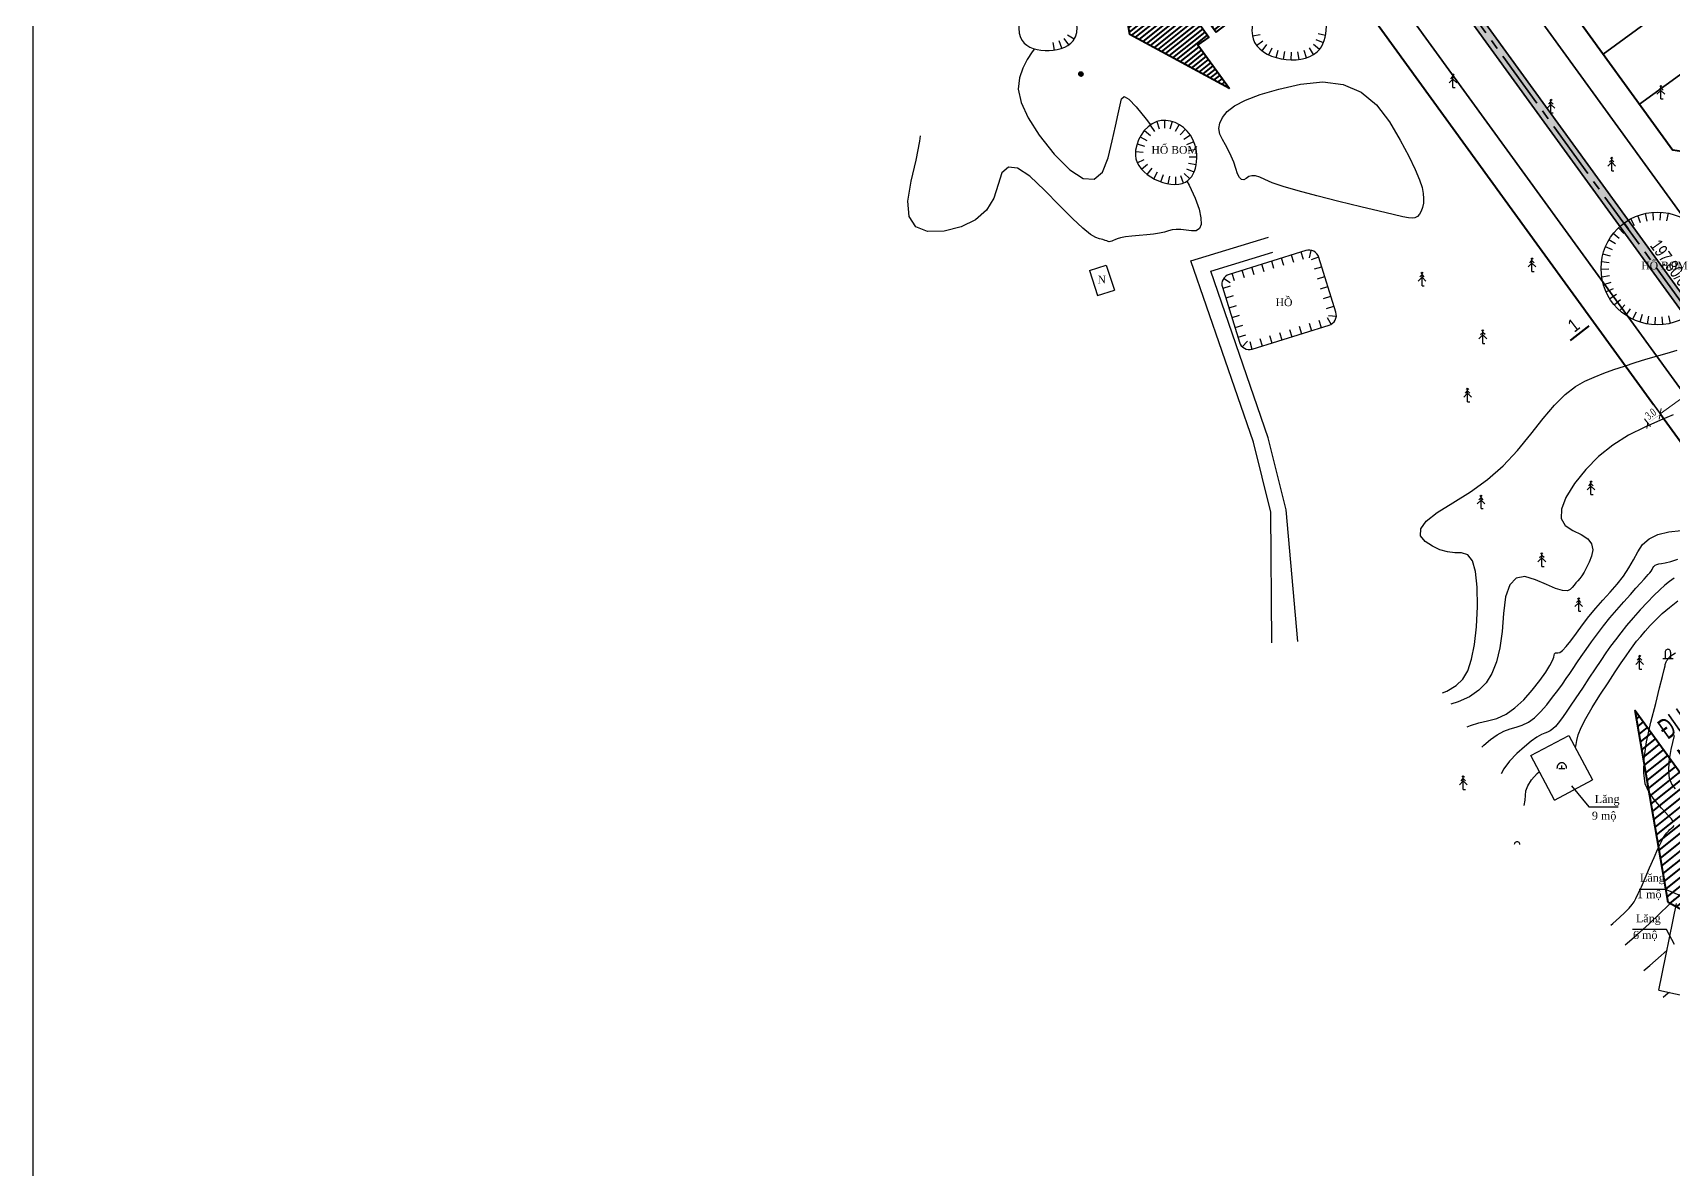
# Model space of a CAD drawing. Extents: x 22709 to 568895, y -41029 to 1932533.
# Drawn here: x 560517.6 to 560835.7, y 1930438 to 1930658.3 of the extents above; entities that cross this region are included whole.
import ezdxf

# ---------------------------------------------------------------- set-up
doc = ezdxf.new("R2010")
doc.units = ezdxf.units.MI
doc.header["$MEASUREMENT"] = 0
doc.header["$PDMODE"] = 1
for name, pattern in [('BORDER2', [0.875, 0.25, -0.125, 0.25, -0.125, 0, -0.125]), ('CENTER2', [1.125, 0.75, -0.125, 0.125, -0.125]), ('CONTINOUS', [0]), ('DASHED2', [0.375, 0.25, -0.125])]:
    doc.linetypes.add(name, pattern=pattern)
doc.layers.get('0').update_dxf_attribs({"color": 8, "linetype": 'CONTINUOUS'})
doc.layers.get('DEFPOINTS').update_dxf_attribs({"color": 8, "linetype": 'CONTINUOUS'})
for name, color, linetype, lineweight in [('1-chieu dai', 8, 'CONTINUOUS', 40), ('10-TIM', 8, 'CENTER2', 35), ('13-PLO', 8, 'CONTINUOUS', 35), ('170170170-MUI TEN', 8, 'CONTINOUS', 20), ('4-LE TRONG', 8, 'CONTINUOUS', 40), ('7-LE NGOAI', 8, 'CONTINUOUS', 35), ('7-TEXT', 8, 'CONTINUOUS', 0), ('84- CX DAI PHAN CACH', 8, 'CONTINUOUS', 50), ('D-S-DÂY ĐIỆN 1.5', 200, 'DASHED2', 40)]:
    doc.layers.add(name, color=color, linetype=linetype, lineweight=lineweight)
for name, color, linetype in [('1-chieurong', 8, 'CONTINUOUS'), ('1-cotTK', 8, 'CONTINUOUS'), ('1-RANH GIOI QH DX', 8, 'BORDER2'), ('7- KHUNG TEN', 8, 'CONTINUOUS'), ('DIA VAT', 8, 'CONTINOUS'), ('DIA VAT.MOI', 8, 'CONTINUOUS'), ('DM CON', 8, 'CONTINUOUS'), ('ho', 8, 'CONTINUOUS'), ('ho bom', 8, 'CONTINUOUS'), ('lang mo', 8, 'CONTINUOUS'), ('LE DUONG', 8, 'CONTINUOUS'), ('MATCAT', 8, 'CONTINUOUS'), ('MO DL', 8, 'CONTINOUS'), ('nha-500', 8, 'CONTINUOUS'), ('nha.th', 8, 'CONTINUOUS'), ('PHI LAO', 8, 'CONTINUOUS')]:
    doc.layers.add(name, color=color, linetype=linetype)
doc.styles.add('Do doc', font='VHARIALN.TTF', dxfattribs={"width": 0.9, "oblique": 0.6})
doc.styles.add('HELV', font='VHHELS.TTF')
doc.styles.add('HHH', font='VNTIMEI.TTF', dxfattribs={"height": 0.5})
doc.styles.add('K1', font='VHARIALN.TTF', dxfattribs={"height": 250})
doc.styles.add('L1', font='vntimeh.shx', dxfattribs={"width": 0.7})
doc.styles.get("Standard").update_dxf_attribs({"font": 'vntimeh.shx'})
doc.dimstyles.new('chieu rong', dxfattribs={"dimtxt": 1.5, "dimasz": 1.5, "dimexe": 1, "dimexo": 1, "dimgap": 0.3, "dimtad": 1, "dimdec": 1, "dimzin": 0, "dimdsep": 46, "dimtxsty": 'L1', "dimblk": 'OBLIQUE', "dimcen": 1, "dimclrd": 37, "dimclre": 37, "dimclrt": 7, "dimadec": 0, "dimazin": 0, "dimtfac": 1, "dimtdec": 1, "dimtofl": 0, "dimtmove": 2, "dimatfit": 3, "dimldrblk": 'ARCHTICK', "dimfxl": 1, "dimtfill": 1, "dimtolj": 1, "dimtzin": 0, "dimlwd": 5, "dimlwe": 5, "dimarcsym": 0})
doc.dimstyles.get("Standard").update_dxf_attribs({"dimtxt": 0.18, "dimasz": 0.18, "dimexe": 0.18, "dimexo": 0.0625, "dimgap": 0.09, "dimtad": 0, "dimtih": 1, "dimtoh": 1, "dimdec": 4, "dimzin": 0, "dimdsep": 46, "dimtxsty": 'Standard', "dimcen": 0.09, "dimadec": 0, "dimazin": 0, "dimtfac": 1, "dimtdec": 4, "dimtofl": 0, "dimtmove": 0, "dimatfit": 3, "dimfxl": 1, "dimtolj": 1, "dimtzin": 0, "dimarcsym": 0})
pattern_1 = [(45, (0, 0), (-0.4419417382415922, 0.4419417382415923), [])]

# ---------------------------------------------------------------- blocks, each defined once
blk = doc.blocks.new('t')
at = {"layer": 'ho bom', "color": 250}
blk.add_line((0, 1.511998207308351), (0, 0), dxfattribs=at)
blk = doc.blocks.new('d')
at = {"layer": 'ho bom'}
blk.add_blockref('t', (0, -1.511998207308351), dxfattribs=at)
blk = doc.blocks.new('mo dl')
at = {"layer": 'MO DL', "linetype": 'Continuous'}
for p, q in [((567244.8631152736, 1932452.7388814), (567246.8683283048, 1932452.7388814)), ((567245.325666143, 1932453.970420203), (567245.325666143, 1932452.7388814)), ((567246.4051710985, 1932453.970420203), (567246.4051710985, 1932452.7388814))]:
    blk.add_line(p, q, dxfattribs=at)
blk.add_ellipse((567245.8654186208, 1932453.970413721), major_axis=(0.5397524776173666, 7.0623302217e-06), ratio=0.9999950002571777, start_param=-1.30844522706e-05, end_param=3.141579569137522, dxfattribs=at)
blk = doc.blocks.new('PL')
at = {"layer": 'PHI LAO', "color": 250, "linetype": 'Continuous'}
blk.add_line((569625.7270476056, 1929989.67176833), (569626.1474151057, 1929989.67176833), dxfattribs=at)
for points in [[(569624.9770476057, 1929990.57530983), (569625.7270476056, 1929991.32530533)], [(569625.3008496056, 1929991.38677683), (569625.7270476056, 1929991.81297483)], [(569625.5081871056, 1929992.07791383), (569625.7270476056, 1929992.29676833)], [(569625.9458991057, 1929992.07791383), (569625.7270476056, 1929992.29676833)], [(569625.7270476056, 1929989.67176833), (569625.7270476056, 1929992.29676833)], [(569626.1532366057, 1929991.38677683), (569625.7270476056, 1929991.81297483)], [(569626.4770476057, 1929990.57530983), (569625.7270476056, 1929991.32530533)]]:
    blk.add_lwpolyline(points, dxfattribs=at)
blk = doc.blocks.new('MUI TEN')
at = {"layer": '170170170-MUI TEN', "lineweight": 40}
h = blk.add_hatch(dxfattribs=at)
h.set_pattern_fill('ANSI31', color=256, scale=5, style=0)
h.set_pattern_definition(pattern_1)
h.paths.add_polyline_path([(563143.4710842487, 1934865.751921737), (563145.0593889274, 1934867.193586651), (563150.8260485828, 1934860.840367937), (563145.9128217334, 1934877.860983282), (563129.2010748747, 1934884.664938115), (563134.9677345305, 1934878.3117194), (563133.3794298519, 1934876.870054486)])
h = blk.add_hatch(dxfattribs=at)
h.set_pattern_fill('ANSI31', color=256, scale=5, style=0)
h.set_pattern_definition(pattern_1)
h.paths.add_polyline_path([(563130.291059643, 1934874.066817153), (563132.3499731153, 1934875.935642043), (563142.4416275125, 1934864.817509293), (563140.3827140399, 1934862.948684404)])
at = {"layer": '4-LE TRONG'}
blk.add_line((563129.2720762594, 1934873.121465533), (563139.3532573039, 1934862.01427196), dxfattribs=at)
at = {"layer": '4-LE TRONG', "flags": 128}
for points in [[(563129.2016664098, 1934884.664449288), (563145.9150787604, 1934877.860848941), (563150.825999745, 1934860.840558785), (563145.062276139, 1934867.191631012), (563143.4705622623, 1934865.750327874), (563133.3720304295, 1934876.876291363), (563134.9677811464, 1934878.313494015), (563129.2016664098, 1934884.664449288)], [(563132.3485286928, 1934875.954481086), (563130.3016197166, 1934874.055906255), (563140.3780772131, 1934862.944425466), (563142.4504020241, 1934864.823715299), (563132.3485286928, 1934875.954481086)]]:
    blk.add_lwpolyline(points, dxfattribs=at)
blk = doc.blocks.new('cvnfgj')
at = {"layer": '1-cotTK', "lineweight": -3}
h = blk.add_hatch(dxfattribs=at)
h.set_pattern_fill('ANSI31', scale=0.1, style=0)
h.set_pattern_definition([(45, (561075.492941, 1927460.097698), (-0.0088388347648318, 0.0088388347648318), [])])
edge = h.paths.add_edge_path()
edge.add_arc((568402.5610226087, 1930175.794068152), 0.4300330221135457, 0, 360)
at = {"layer": '1-cotTK', "color": 7, "lineweight": -3}
blk.add_circle((568402.5610226087, 1930175.794068152, -28.47411586189213), 0.4300330221135457, dxfattribs=at)
blk = doc.blocks.new('_Oblique')
at = {"color": 0, "linetype": 'ByBlock', "lineweight": -2}
blk.add_line((-0.5, -0.5), (0.5, 0.5), dxfattribs=at)
blk = doc.blocks.new('*D55')
at = {"layer": '1-chieurong', "color": 37, "lineweight": 5, "transparency": 16777216}
for p, q in [((568214.2799137114, 1930591.549584597), (568214.2799137102, 1930591.549584598)), ((568188.95936423, 1930571.956989718), (568214.8668819898, 1930590.739974668)), ((568188.3723959515, 1930572.766599647), (568188.3723959504, 1930572.766599648))]:
    blk.add_line(p, q, dxfattribs=at)
at = {"layer": 'DEFPOINTS', "color": 0, "lineweight": -3, "transparency": 16777216}
for p in [(568214.8668819912, 1930590.739974667), (568214.8668819898, 1930590.739974668), (568188.9593642313, 1930571.956989717)]:
    blk.add_point(p, dxfattribs=at)
at = {"layer": '1-chieurong', "color": 37, "lineweight": 5, "transparency": 16777216, "xscale": 1.5, "yscale": 1.5, "zscale": 1.5}
for p, rotation in [((568214.8668819898, 1930590.739974668), 35.94216199029487), ((568188.95936423, 1930571.956989718), 215.9421619902949)]:
    blk.add_blockref('_Oblique', p, dxfattribs=dict(at, rotation=rotation))
at = {"layer": '1-chieurong', "color": 7, "lineweight": -3, "transparency": 16777216, "insert": (568201.2968064158, 1930582.198572619), "char_height": 1.5, "attachment_point": 5, "rotation": 35.94216199029488, "style": 'L1', "bg_fill": 3, "box_fill_scale": 1.25, "bg_fill_color": 9, "bg_fill_true_color": 13158600, "bg_fill_transparency": 0}
blk.add_mtext('\\A1;32.0', dxfattribs=at)
blk = doc.blocks.new('_ARCHTICK')
at = {"color": 0, "linetype": 'ByBlock', "const_width": 0.15}
blk.add_lwpolyline([(-0.5, -0.5), (0.5, 0.5)], dxfattribs=at)
blk = doc.blocks.new('*D79')
at = {"layer": '1-chieurong', "color": 37, "lineweight": 5, "transparency": 16777216}
for p, q in [((568189.4817366028, 1930571.236477427), (568188.3723959504, 1930572.766599649)), ((568187.0529068134, 1930569.475572588), (568185.9435661607, 1930571.00569481)), ((568186.5305344405, 1930570.19608488), (568188.95936423, 1930571.956989719))]:
    blk.add_line(p, q, dxfattribs=at)
at = {"layer": '1-chieurong', "color": 37, "lineweight": 5, "transparency": 16777216, "xscale": 1.5, "yscale": 1.5, "zscale": 1.5}
for p, rotation in [((568188.95936423, 1930571.956989719), 35.9421619899869), ((568186.5305344405, 1930570.19608488), 215.9421619899869)]:
    blk.add_blockref('_Oblique', p, dxfattribs=dict(at, rotation=rotation))
at = {"layer": '1-chieurong', "color": 7, "lineweight": -3, "transparency": 16777216, "insert": (568187.1286326416, 1930571.926627726), "char_height": 1.5, "attachment_point": 5, "rotation": 35.94216198998691, "style": 'L1', "bg_fill": 3, "box_fill_scale": 1.25, "bg_fill_color": 9, "bg_fill_true_color": 13158600, "bg_fill_transparency": 0}
blk.add_mtext('\\A1;3.0', dxfattribs=at)
at = {"layer": 'DEFPOINTS', "color": 0, "lineweight": -3, "transparency": 16777216}
for p in [(568188.95936423, 1930571.956989719), (568190.0687048825, 1930570.426867497), (568187.639875093, 1930568.665962658)]:
    blk.add_point(p, dxfattribs=at)
blk = doc.blocks.new('tmb')
at = {"layer": '84- CX DAI PHAN CACH', "lineweight": -3}
h = blk.add_hatch(dxfattribs=at)
h.set_pattern_fill('AR-SAND', color=256, scale=0.3, style=0)
h.set_pattern_definition([(37.5, (561075.492941, 1927460.097698), (-0.0188980074328825, 0.5780471307039475), [0, -0.456, 0, -0.51, 0, -0.4875]), (7.499999999999999, (561075.492941, 1927460.097698), (0.5309330115803182, 0.8466438195689221), [0, -0.2459999999999999, 0, -0.4110000000000001, 0, -0.1575]), (327.5, (561075.1239410001, 1927460.097698), (0.9342425585254485, 0.0016977160610895), [0, -0.15, 0, -0.5400000000000001, 0, -0.705]), (317.5, (561075.1239410001, 1927460.097698), (0.901837981371688, 0.2633026694802748), [0, -0.075, 0, -0.354, 0, -0.4050000000000001])])
h.paths.add_polyline_path([(568102.9531471485, 1930719.548419085, 1), (568101.3339272884, 1930718.374482525), (568233.8104361758, 1930535.648599719, 1), (568235.4296560358, 1930536.822536278)])
at = {"layer": '1-RANH GIOI QH DX', "linetype": 'DASHED2', "ltscale": 30, "const_width": 2}
blk.add_lwpolyline([(568411.6777128491, 1930949.543419561), (568385.6006234281, 1930982.494340261), (568352.8205288406, 1931025.772742314), (568320.8601554664, 1931069.917782293), (568234.4536245456, 1931189.275610576), (567924.0263956169, 1930964.639814582), (568247.6966489343, 1930518.198907643), (568559.1923691398, 1930762.668942779), (568544.9471966891, 1930780.726555058), (568483.9316120076, 1930858.071759193), (568469.3740379518, 1930876.528842763)], close=True, dxfattribs=at)
at = {"layer": '10-TIM', "ltscale": 15}
blk.add_line((567930.6263154594, 1930955.536493624), (568276.4156665509, 1930478.586542467), dxfattribs=at)
at = {"layer": '13-PLO'}
for p, q in [((568190.8619759848, 1930651.108842112), (568177.9082171058, 1930641.717349637)), ((568197.9055953408, 1930641.393522953), (568184.9518364618, 1930632.002030478))]:
    blk.add_line(p, q, dxfattribs=at)
at = {"layer": '4-LE TRONG'}
for p, q in [((568134.7410809025, 1930701.25811756), (568191.4084875385, 1930623.096321248)), ((568127.0788260075, 1930657.309299122), (568165.5542025196, 1930604.239911964)), ((568195.5982221673, 1930622.428396297), (568191.4084875385, 1930623.096321248)), ((568165.5542025196, 1930604.239911964), (568172.5978229739, 1930594.524591289)), ((568172.597822974, 1930594.52459129), (568221.2426196123, 1930527.428443569))]:
    blk.add_line(p, q, dxfattribs=at)
blk.add_arc((568301.787424911, 1930697.497314418), 115.8338617505473, 179.8326106330046, 207.2135087866063, dxfattribs=at)
at = {"layer": '7-LE NGOAI', "ltscale": 0.5}
for p, q in [((568111.2601573953, 1930723.423521189), (568240.5483599595, 1930545.095294182)), ((568102.9531471485, 1930719.548419085), (568235.4296560358, 1930536.822536278)), ((568101.3339272884, 1930718.374482525), (568233.8104361758, 1930535.648599719))]:
    blk.add_line(p, q, dxfattribs=at)
at = {"layer": '7-LE NGOAI'}
blk.add_line((568131.9498898261, 1930660.812620241), (568224.9263426609, 1930532.56947311), dxfattribs=at)
at = {"layer": 'DM CON'}
for points, elevation in [([(568067.6289800017, 1930642.726171193), (568067.15472641, 1930642.137428185), (568066.2078296322, 1930640.661751651), (568065.3695561328, 1930638.994314929), (568064.6930634747, 1930637.118252898), (568064.4795136434, 1930634.936725002), (568065.0294504778, 1930632.353517831), (568066.3916966437, 1930629.356164359), (568068.558647138, 1930625.966070564), (568071.435847528, 1930622.324143906), (568074.4641781294, 1930619.254416663), (568077.0844216112, 1930617.58035605), (568079.2014388035, 1930617.438907017), (568080.8036151103, 1930618.828272547), (568081.9163995996, 1930621.600725512), (568082.7041047914, 1930624.871699267), (568083.3316301384, 1930627.755922714), (568083.8285407597, 1930630.100728566), (568084.2073234176, 1930631.875392748), (568084.5133366054, 1930633.048231536), (568085.006240486, 1930633.459875125), (568085.9453009675, 1930632.951984665), (568087.3731116729, 1930631.50010623), (568089.2859699117, 1930629.115849894), (568090.1064522311, 1930627.982583541)], 3), ([(568097.171508467, 1930617.051426063), (568097.6069414223, 1930616.26945019), (568098.7823789885, 1930613.772921801), (568099.536325065, 1930611.663099789), (568099.9080269817, 1930609.963089983), (568099.937136789, 1930608.69544132), (568099.6313370503, 1930607.862925293), (568098.9970685039, 1930607.459624932), (568098.0652946044, 1930607.447265339), (568097.0153534514, 1930607.602115788), (568096.0264684263, 1930607.700468493), (568095.1287983838, 1930607.704209547), (568094.3240731691, 1930607.608364166), (568093.5925130754, 1930607.421196698), (568092.8137102422, 1930607.197268976), (568091.86726376, 1930606.991287618), (568090.733442701, 1930606.812532256), (568089.4142624146, 1930606.66197324), (568087.9415461882, 1930606.536153374), (568086.5042179927, 1930606.413358829), (568085.2912166476, 1930606.271861726), (568084.3344696263, 1930606.108106295), (568083.6366021284, 1930605.922485858), (568083.1814384973, 1930605.720916146), (568082.8692987134, 1930605.538498175), (568082.6003274351, 1930605.410336221), (568082.3571195636, 1930605.342368808), (568082.1351011252, 1930605.335122925), (568081.9242325694, 1930605.385821826), (568081.6688510732, 1930605.477278796), (568081.3132484538, 1930605.592476805), (568080.8470670021, 1930605.729829227), (568080.263869977, 1930605.896831175), (568079.5353932037, 1930606.140041995), (568078.4984908825, 1930606.731318724), (568076.9903816842, 1930607.94193302), (568074.985357407, 1930609.814339081), (568072.4919476873, 1930612.331994541), (568069.5870405737, 1930615.353187457), (568066.7234315859, 1930618.044193614), (568064.3536476038, 1930619.571637881), (568062.5526926434, 1930619.79625624), (568061.3180649024, 1930618.715840635), (568060.5597485852, 1930616.456405899), (568059.740153007, 1930613.77625105), (568058.3218819982, 1930611.434435435), (568056.2162839044, 1930609.562305955), (568053.4288444218, 1930608.188876206), (568050.0811304406, 1930607.356887257), (568046.8970556177, 1930607.293763461), (568044.6005052655, 1930608.225904679), (568043.3128475148, 1930610.18886751), (568043.0384041624, 1930613.169596876), (568043.6817387249, 1930617.054202713), (568044.6659100368, 1930621.172402638), (568045.4137474144, 1930624.853777229), (568045.5496748897, 1930625.88020827)], 3), ([(568146.7379772946, 1930517.884842943), (568147.5657283103, 1930518.201865767), (568149.4071231164, 1930519.268963088), (568150.7169219584, 1930520.519291486), (568151.6571387125, 1930522.154059867), (568152.3901454448, 1930524.374005446), (568152.9435566643, 1930527.210414791), (568153.3206873582, 1930530.6502701), (568153.5138129401, 1930534.584177982), (568153.4732709075, 1930538.3687959), (568153.149357946, 1930541.360987625), (568152.5340637919, 1930543.45280392), (568151.629030176, 1930544.639685599), (568150.4521177479, 1930545.002226775), (568149.1088486738, 1930545.028551317), (568147.7051040198, 1930545.207224156), (568146.2612567378, 1930545.621926856), (568144.7936634688, 1930546.286183848), (568143.3800911118, 1930547.197460168), (568142.4707844165, 1930548.327021604), (568142.5155254969, 1930549.64581363), (568143.5888428059, 1930551.149059112), (568145.6881249452, 1930552.837149751), (568148.7231750693, 1930554.717212906), (568152.1554235104, 1930556.831621019), (568155.4460125043, 1930559.222525214), (568158.5027285455, 1930561.895503617), (568161.3111483598, 1930564.841873869), (568163.8769458121, 1930568.003963681), (568166.248587363, 1930571.044421682), (568168.474989539, 1930573.626019066), (568170.5649766644, 1930575.691941491), (568172.5225781612, 1930577.238531716), (568174.3631462336, 1930578.300660634), (568176.174764689, 1930579.091210839), (568178.0454464246, 1930579.823299794), (568179.9900472835, 1930580.533442437), (568182.0096894221, 1930581.22761095), (568184.0962499396, 1930581.905123475), (568186.1998692742, 1930582.555916687), (568188.2705976826, 1930583.169743999), (568190.2996810001, 1930583.744640707), (568192.2845439801, 1930584.279065173)], 4), ([(568191.5077741013, 1930571.78151014), (568189.0082276335, 1930570.726219251), (568185.9891767881, 1930569.405583493), (568182.8008301856, 1930567.8007724), (568179.793743527, 1930565.893261029), (568177.0292465753, 1930563.681441225), (568174.5247632018, 1930561.174189672), (568172.323505247, 1930558.426373839), (568170.6673211575, 1930555.758322296), (568169.7974041612, 1930553.490197803), (568169.7523823949, 1930551.675707906), (568170.5228303558, 1930550.316934933), (568172.013567869, 1930549.372665252), (568173.6629391283, 1930548.593535019), (568174.909278378, 1930547.730045113), (568175.6573357609, 1930546.740035505), (568175.8972776702, 1930545.620044966), (568175.6653530865, 1930544.391466526), (568175.1888886401, 1930543.186119255), (568174.6956103655, 1930542.135945211), (568174.224561329, 1930541.263197812), (568173.7822745014, 1930540.569455614), (568173.3689037276, 1930540.041936369), (568172.9788397406, 1930539.602368144), (568172.6061809531, 1930539.172488154), (568172.2490363657, 1930538.739578068), (568171.9019610063, 1930538.3055909), (568171.5341767903, 1930537.89496263), (568170.9664597182, 1930537.652356506), (568170.0198501754, 1930537.722083808), (568168.6654195664, 1930538.126118331), (568166.9085564899, 1930538.851990613), (568164.8105206076, 1930539.802911221), (568162.7334814667, 1930540.410612383), (568161.0395352987, 1930540.107167022), (568159.7894288494, 1930538.798169133), (568158.9855462936, 1930536.485110308), (568158.581445621, 1930533.27134606), (568158.2960910944, 1930529.775517401), (568157.8481367285, 1930526.616600202), (568157.1889701874, 1930523.900292533), (568156.3082627485, 1930521.641807704), (568155.1926555721, 1930519.826726123), (568153.7723234374, 1930518.35331809), (568151.9779254068, 1930517.119353174), (568149.7994905073, 1930516.106908784), (568148.3528477146, 1930515.655722045)], 4.5), ([(568151.5250151955, 1930511.276952864), (568152.1905622712, 1930511.553647648), (568153.7735005755, 1930512.024458898), (568155.5008340513, 1930512.410004389), (568157.2912023697, 1930512.917432454), (568159.0632014084, 1930513.75360503), (568160.8022694816, 1930514.952575586), (568162.5024403295, 1930516.511802529), (568164.1424785116, 1930518.381983138), (568165.6009372951, 1930520.269842726), (568166.7565416689, 1930521.882022748), (568167.5892575423, 1930523.168633865), (568168.1001556105, 1930524.123698313), (568168.3156940497, 1930524.761239498), (568168.3935511141, 1930525.171374996), (568168.4915295109, 1930525.44457621), (568168.6369580781, 1930525.597341782), (568168.8360074518, 1930525.638192839), (568169.0983721178, 1930525.60175666), (568169.4760487351, 1930525.687276295), (568170.0208857636, 1930526.093814716), (568170.7415409294, 1930526.854739492), (568171.6381119873, 1930527.971192873), (568172.7025277781, 1930529.416660788), (568173.8862636882, 1930531.030916764), (568175.1406915021, 1930532.653601679), (568176.4570153002, 1930534.257273439), (568177.8310874971, 1930535.837638388), (568179.2468189584, 1930537.396376987), (568180.6118221123, 1930538.947865435), (568181.8339162855, 1930540.506500316), (568182.8984596855, 1930542.074104672), (568183.8097826834, 1930543.647220041), (568184.6085087433, 1930545.203272792), (568185.5340485881, 1930546.610279474), (568186.8256108408, 1930547.736341906), (568188.5224052053, 1930548.559483079), (568190.6204807939, 1930549.079739221), (568193.0569230595, 1930549.31930473)], 5.5), ([(568154.4039353752, 1930507.302973864), (568154.7782045967, 1930507.72884206), (568156.0755447529, 1930508.830653018), (568157.3680040209, 1930509.727271733), (568158.6281462247, 1930510.418336422), (568159.8518060317, 1930510.909499954), (568161.0414280011, 1930511.235040755), (568162.2158445447, 1930511.594976809), (568163.3939638253, 1930512.189209857), (568164.5787603088, 1930513.051205131), (568165.7691726463, 1930514.18185215), (568166.9558582962, 1930515.553022799), (568168.0838233097, 1930516.995059014), (568169.0981284684, 1930518.338239375), (568169.9898141469, 1930519.553992523), (568170.7600619246, 1930520.640611663), (568171.4249208297, 1930521.616427571), (568172.0795034409, 1930522.593131511), (568172.8189493023, 1930523.682497123), (568173.6594960615, 1930524.903431448), (568174.6034301673, 1930526.257603213), (568175.6482324069, 1930527.736117455), (568176.776501303, 1930529.283935929), (568177.9706854491, 1930530.84586772), (568179.227216784, 1930532.411949857), (568180.5422380453, 1930533.977595111), (568181.8961740694, 1930535.525243502), (568183.1754309498, 1930536.954122107), (568184.2664768184, 1930538.163565318), (568185.1501705213, 1930539.136763865), (568185.8251970354, 1930539.873527883), (568186.3028074801, 1930540.3895274), (568186.6518234172, 1930540.778972376), (568186.9411854798, 1930541.136131172), (568187.1829778145, 1930541.477082393), (568187.380764879, 1930541.80402942), (568187.5438490518, 1930542.114113777), (568187.7244802536, 1930542.387981341), (568187.9749352871, 1930542.606278465), (568188.3047045841, 1930542.766150015), (568188.7184541409, 1930542.86981892), (568189.2346891732, 1930542.933477755), (568189.9597752416, 1930543.052059136), (568190.9999423755, 1930543.320418908), (568192.3727476042, 1930543.754212522)], 6), ([(568191.6998853332, 1930540.066982734), (568190.7720179718, 1930539.458634677), (568189.8770623147, 1930538.756286736), (568188.8757098083, 1930537.861453518), (568187.7445916634, 1930536.757854781), (568186.4828037058, 1930535.446294597), (568185.1082897524, 1930533.947877539), (568183.7296167662, 1930532.388426982), (568182.4553827436, 1930530.893757137), (568181.3037486038, 1930529.484908477), (568180.275081865, 1930528.162309583), (568179.3534266733, 1930526.907491494), (568178.442680451, 1930525.609211884), (568177.4467438525, 1930524.156274291), (568176.3496836596, 1930522.530530591), (568175.151999963, 1930520.734288684), (568173.8726265233, 1930518.799543989), (568172.6246657625, 1930516.915961099), (568171.5212401827, 1930515.273236658), (568170.5814239864, 1930513.903590248), (568169.806539942, 1930512.810642868), (568169.1854502436, 1930511.983900507), (568168.6500055246, 1930511.356778534), (568168.1319035124, 1930510.862435471), (568167.6189367746, 1930510.488580518), (568167.1061626226, 1930510.228309821), (568166.5761329214, 1930510.052491706), (568165.9291011353, 1930509.793239607), (568165.0655568665, 1930509.282801955), (568163.969703886, 1930508.492991486), (568162.6462756984, 1930507.422436304), (568161.1394690465, 1930506.091092339), (568159.7097311122, 1930504.620066874), (568158.6173994745, 1930503.130588848), (568158.1437629116, 1930502.140622993)], 6.5), ([(568172.5046691332, 1930507.246821711), (568172.5215554615, 1930507.272432866), (568172.6869879754, 1930507.840596548), (568172.8103290411, 1930508.628254335), (568173.0660431385, 1930509.69892632), (568173.6283747546, 1930511.115757905), (568174.5260404265, 1930512.888093673), (568175.757094529, 1930515.008855028), (568177.2811470338, 1930517.426226518), (568178.8578034001, 1930519.836393733), (568180.2466402146, 1930521.935626401), (568181.4070654537, 1930523.672697657), (568182.3359503004, 1930525.04397661), (568183.0551142133, 1930526.07890505), (568183.6986023827, 1930526.957764192), (568184.4006568635, 1930527.861047674), (568185.1844742788, 1930528.81968331), (568186.0549926881, 1930529.838744717), (568187.0186432338, 1930530.917745183), (568188.1090751473, 1930532.048691277), (568189.3597206939, 1930533.223383529), (568190.7754932285, 1930534.439893915), (568192.3524402248, 1930535.694853416)], 7), ([(568179.3879807198, 1930472.815712892), (568179.8035546028, 1930473.164498902), (568181.0707333725, 1930474.304667863), (568182.1306530093, 1930475.306862537), (568182.9559695685, 1930476.141601772), (568183.5466067371, 1930476.810297158), (568183.9294506258, 1930477.35089921), (568184.2658941085, 1930477.989699467), (568184.7173626208, 1930478.952893055), (568185.3109700507, 1930480.277755996), (568186.0479743221, 1930481.961749026), (568186.9088089376, 1930483.95236066), (568187.7748171677, 1930485.937061331), (568188.5272697607, 1930487.603267), (568189.146092889, 1930488.898085112), (568189.629572744, 1930489.816744239), (568189.9875004631, 1930490.383508822), (568190.2803365442, 1930490.748736449), (568190.5685670963, 1930491.06303753), (568190.8621624002, 1930491.352445165), (568191.1604580102, 1930491.622547965), (568191.4494969685, 1930491.880843945), (568191.6462020003, 1930492.166732943)], 8), ([(568191.499397534, 1930492.94604355), (568191.141151674, 1930493.448021381), (568190.6021538941, 1930494.028929631), (568189.9395548757, 1930494.707904087), (568189.2107016537, 1930495.504194723), (568188.4263658684, 1930496.42207602), (568187.593830823, 1930497.467945331), (568186.7460240145, 1930498.675911524), (568186.0732275769, 1930500.244231063), (568185.7654971569, 1930502.370728252), (568185.8541758182, 1930505.086488692), (568186.3372659311, 1930508.38020074), (568187.1714388843, 1930512.152909856), (568188.0987206866, 1930515.822200094), (568188.8610710849, 1930518.805751099), (568189.414697897, 1930521.005277065), (568189.7548881122, 1930522.413383492), (568189.897156261, 1930523.083989768), (568189.939302131, 1930523.348005916), (568189.9793015089, 1930523.536756107), (568190.0339001515, 1930523.707056986), (568190.1055970561, 1930523.868484944), (568190.1926401196, 1930524.021680678), (568190.2820179345, 1930524.160912682), (568190.3606541642, 1930524.280218792), (568190.4263425308, 1930524.378626195), (568190.4789216282, 1930524.456259946), (568190.5196293847, 1930524.514843405), (568190.5560547384, 1930524.564591624), (568190.5958022984, 1930524.615727158), (568190.6402196499, 1930524.670025803), (568190.6897876881, 1930524.727919793), (568190.7460443055, 1930524.790226778), (568190.8177358364, 1930524.861420373), (568190.9137495564, 1930524.94604606), (568191.0366093082, 1930525.045424213), (568191.1925712912, 1930525.162931845), (568191.4166482791, 1930525.317510265), (568191.9126611043, 1930525.619430605)], 8), ([(568182.142366861, 1930469.013637113), (568184.3403836644, 1930470.857451912), (568186.8427650268, 1930473.102687749), (568188.9238176865, 1930475.055134817), (568190.5278234055, 1930476.653170432), (568191.6502675334, 1930477.889167053)], 8.5), ([(568191.9498532948, 1930499.238920647), (568191.2360170004, 1930500.179473521), (568190.7905054593, 1930501.241425213), (568190.6176773196, 1930502.694529785), (568190.7177473349, 1930504.5834094), (568191.087644926, 1930506.9060427), (568191.7087323604, 1930509.605679486)], 8.5), ([(568162.5907539626, 1930496.002123851), (568162.7896347549, 1930497.052786775), (568162.8170981532, 1930497.971201561), (568162.9080765835, 1930498.863713244), (568163.3014300189, 1930499.857914032), (568164.0369443861, 1930500.974786716), (568165.1144751007, 1930502.212635671), (568165.5257360542, 1930502.608618618)], 7), ([(568185.764467201, 1930464.013793494), (568186.9256050831, 1930465.015909701), (568189.1467693096, 1930466.948850058), (568190.2898792067, 1930467.973868526)], 9), ([(568190.7387901341, 1930459.794535248), (568190.5399904326, 1930459.624665812), (568189.5512344379, 1930458.786648405)], 9.5)]:
    blk.add_lwpolyline(points, dxfattribs=dict(at, elevation=elevation))
at = {"layer": 'DM CON', "elevation": 3.5}
blk.add_lwpolyline([(568138.5469079935, 1930625.018212069), (568140.2107900536, 1930621.910345957), (568141.4666614291, 1930619.345653807), (568142.3190715151, 1930617.337542621), (568142.7892545628, 1930615.855795235), (568143.0000654707, 1930614.705698605), (568143.0743516287, 1930613.692092466), (568143.033294589, 1930612.781623436), (568142.8811353267, 1930611.969334419), (568142.6221391472, 1930611.258834743), (568142.2776550733, 1930610.676739138), (568141.8687115534, 1930610.249815433), (568141.3973256962, 1930609.982746774), (568140.8545745052, 1930609.876863199), (568140.184900607, 1930609.935462328), (568139.0638865539, 1930610.176998985), (568137.1675800617, 1930610.619812357), (568134.4436858321, 1930611.266389161), (568130.9023819366, 1930612.113311221), (568126.6570340933, 1930613.137582198), (568122.3776561446, 1930614.204642706), (568118.734294362, 1930615.179892792), (568115.8405418843, 1930616.040051571), (568113.7079084232, 1930616.780034878), (568112.2918614192, 1930617.392617484), (568111.3136929387, 1930617.839533927), (568110.4941910972, 1930618.082782286), (568109.7852892943, 1930618.116985452), (568109.1778035314, 1930617.947880964), (568108.6646942477, 1930617.615272428), (568108.2129103611, 1930617.352242314), (568107.7895730896, 1930617.39178159), (568107.3888512476, 1930617.773052136), (568107.0086361564, 1930618.498033969), (568106.6421066703, 1930619.539445635), (568106.2504452706, 1930620.731617971), (568105.794982639, 1930621.908737258), (568105.2699367859, 1930623.042508339), (568104.6792843306, 1930624.128975397), (568104.0526675385, 1930625.172697782), (568103.5639632158, 1930626.204988388), (568103.3871901853, 1930627.257264388), (568103.5529867242, 1930628.334816559), (568104.0711612777, 1930629.437971427), (568104.9699284316, 1930630.563397966), (568106.4087637869, 1930631.690781957), (568108.5466569989, 1930632.79949541), (568111.4084149228, 1930633.884006803), (568114.9838917209, 1930634.931758152), (568119.1874035842, 1930635.87293027), (568123.5149953837, 1930636.301170322), (568127.462620523, 1930635.810606444), (568130.9439537869, 1930634.33479234), (568133.9450934684, 1930631.880920133), (568136.4689518908, 1930628.558590311)], close=True, dxfattribs=at)
at = {"layer": 'ho', "flags": 128}
blk.add_lwpolyline([(568109.8570551613, 1930584.527706247), (568124.7599748827, 1930589.146854604, 0.4142135623750704), (568126.078207927, 1930591.649305731), (568122.7771563588, 1930602.299603733, 0.4142135623730228), (568120.2747052322, 1930603.617836777), (568105.3717855108, 1930598.998688421, 0.4142135623718835), (568104.0535524664, 1930596.496237294), (568107.3546040347, 1930585.845939291, 0.4142135623731594)], format="xyb", close=True, dxfattribs=at)
at = {"layer": 'ho bom'}
blk.add_circle((568188.4165415489, 1930600.134140537), 10.92392399232414, dxfattribs=at)
for points, knots in [([(568064.916, 1930644.903), (568064.0474358636, 1930647.140630665), (568065.6626193892, 1930653.520597427), (568075.0499312008, 1930652.730887675), (568077.6902126261, 1930641.427139734), (568066.1474032927, 1930641.730608171), (568064.916, 1930644.903)], [0, 0, 0, 0, 7.20087160371602, 14.2177177360994, 21.27122177959638, 31.48022838341734, 31.48022838341734, 31.48022838341734, 31.48022838341734]), ([(568110.0160000001, 1930644.693), (568109.1778040315, 1930647.462863339), (568112.3189655626, 1930654.591301827), (568124.4899991595, 1930654.094446645), (568125.3074618964, 1930638.007036529), (568111.2387663812, 1930640.652303195), (568110.0160000001, 1930644.693)], [0, 0, 0, 0, 8.681730161117827, 17.59897027132703, 27.46711171494191, 40.13208287952734, 40.13208287952734, 40.13208287952734, 40.13208287952734]), ([(568087.184, 1930622.063), (568087.0770101332, 1930624.652237044), (568090.4989800268, 1930630.636228145), (568100.0121208112, 1930626.737202114), (568099.1355962694, 1930612.534846613), (568087.335459084, 1930618.397573707), (568087.184, 1930622.063)], [0, 0, 0, 0, 7.774339695099609, 14.78681638577017, 23.94680295574592, 34.95246549317192, 34.95246549317192, 34.95246549317192, 34.95246549317192])]:
    blk.add_open_spline(points, degree=3, knots=knots, dxfattribs=at)
at = {"layer": 'lang mo'}
for p, q in [((568163.8898128711, 1930505.689832451), (568171.2551125591, 1930509.600325251)), ((568171.2551125591, 1930509.600325251), (568175.8388319601, 1930500.967022799)), ((568168.4735322722, 1930497.056529999), (568163.8898128711, 1930505.689832451)), ((568169.3148733602, 1930503.200136636), (568170.4398733602, 1930503.200136636)), ((568169.8848748602, 1930503.200136636), (568169.8848748602, 1930503.770138136)), ((568168.4735322722, 1930497.056529999), (568175.8388319601, 1930500.967022799)), ((568188.7006287118, 1930460.244491487), (568192.1530105103, 1930477.035274746)), ((568188.7006287118, 1930460.244491487), (568204.2356761853, 1930456.814885054))]:
    blk.add_line(p, q, dxfattribs=at)
blk.add_lwpolyline([(568170.8197828602, 1930503.195990636), (568170.8177878603, 1930503.269444136), (568170.8117818604, 1930503.342674136), (568170.8017708604, 1930503.415469136), (568170.7879393604, 1930503.486776136), (568170.7701418601, 1930503.557196636), (568170.7484248603, 1930503.626508636), (568170.7233553603, 1930503.693000636), (568170.6944503603, 1930503.757905636), (568170.6617863603, 1930503.821006136), (568170.6264898604, 1930503.880217136), (568170.5875738602, 1930503.937118136), (568170.5451988602, 1930503.991485636), (568170.5009893603, 1930504.041251136), (568170.4535653603, 1930504.087958136), (568170.4031278604, 1930504.131398136), (568170.3516313602, 1930504.169888136), (568170.2975098604, 1930504.204601136), (568170.2410498603, 1930504.235358636), (568170.1985203604, 1930504.255079136), (568170.1549333602, 1930504.272359136), (568170.1104403605, 1930504.287140136), (568170.0651793604, 1930504.299377136), (568170.0200113602, 1930504.308789636), (568169.9743678604, 1930504.315550136), (568169.9284018603, 1930504.319619636), (568169.8822828603, 1930504.320993636), (568169.8361623602, 1930504.319619636), (568169.7902038604, 1930504.315550136), (568169.7445603603, 1930504.308789636), (568169.6993848603, 1930504.299377136), (568169.6541253604, 1930504.287140136), (568169.6096323602, 1930504.272359136), (568169.5660513605, 1930504.255079136), (568169.5235218602, 1930504.235358636), (568169.4670543603, 1930504.204601136), (568169.4129343604, 1930504.169888136), (568169.3614363604, 1930504.131398136), (568169.3109988604, 1930504.087958136), (568169.2635748603, 1930504.041251136), (568169.2193728604, 1930503.991485636), (568169.1769978605, 1930503.937118136), (568169.1380818603, 1930503.880217136), (568169.1027793601, 1930503.821006136), (568169.0701228603, 1930503.757905636), (568169.0412088603, 1930503.693000636), (568169.0161468606, 1930503.626508636), (568168.9944298603, 1930503.557196636), (568168.9766248603, 1930503.486776136), (568168.9627948602, 1930503.415469136), (568168.9527913603, 1930503.342674136), (568168.9467763603, 1930503.269444136), (568168.9447828603, 1930503.195990636)], dxfattribs=at)
at = {"layer": 'LE DUONG'}
for points in [[(568113.6681166638, 1930527.585376713), (568113.4595584605, 1930552.913711575), (568110.0751973485, 1930566.451343343), (568097.9578825168, 1930601.605359088), (568112.9912048479, 1930606.197368109)], [(568118.66525012, 1930527.817677912), (568116.4410969839, 1930553.356870423), (568112.9539702197, 1930567.305570488), (568101.8070694646, 1930599.64428002), (568113.8675975485, 1930603.328233077)]]:
    blk.add_lwpolyline(points, dxfattribs=at)
at = {"layer": 'MATCAT', "const_width": 0.3799999999999999}
blk.add_lwpolyline([(568171.516805498, 1930586.170042576), (568175.1854476591, 1930589.023518619)], dxfattribs=at)
at = {"layer": 'nha-500'}
for p, q in [((568078.2708816249, 1930599.757304142), (568081.5535066006, 1930600.805444469)), ((568078.2708816249, 1930599.757304142), (568079.8299232076, 1930594.874609806)), ((568081.5535066006, 1930600.805444469), (568083.1125481834, 1930595.922750133)), ((568079.8299232076, 1930594.874609806), (568083.1125481834, 1930595.922750133))]:
    blk.add_line(p, q, dxfattribs=at)
at = {"layer": 'nha.th', "linetype": 'Continuous'}
blk.add_ellipse((568161.2130572845, 1930488.440221747), major_axis=(0.5396956903004066, 0.0078293687567825), ratio=0.9999950002571777, start_param=-1.30844522706e-05, end_param=3.141579569137522, dxfattribs=at)
for p in [(-1476.966520454734, 645.5529216621071), (-1457.960301242303, 640.6255090078339), (-1436.639276853064, 643.3538356442004), (-1446.168058975134, 629.4202076380607), (-1461.63147100457, 609.8602043676655), (-1482.952495393809, 607.131877731299), (-1471.16025312664, 595.9265763615258), (-1474.121149951359, 584.6099519648124), (-1450.1858077012, 566.6376705497969), (-1471.506832090439, 563.9093439134303), (-1459.71458982327, 552.7040425436571), (-1452.552774129668, 544.0169679366517, 7), (-1440.760531862499, 532.8116665668784, 7), (-1474.941093577887, 509.4489463996142, 5)]:
    blk.add_blockref('PL', p)
at = {"layer": '1-cotTK', "lineweight": -3}
blk.add_blockref('cvnfgj', (-325.9370918810601, 462.0483358742204, 28.47411586189213), dxfattribs=at)
at = {"layer": '170170170-MUI TEN', "ltscale": 20, "extrusion": (0.0635591470736508, -0.0880088679427182, 0.9940898721879783), "xscale": 1.22423113051472, "yscale": 1.22423113051472, "zscale": 1.22423113051472, "rotation": 137.7126336852345}
blk.add_blockref('MUI TEN', (3694707.504020934, 2513741.076050041, -133807.8212804826), dxfattribs=at)
at = {"layer": '170170170-MUI TEN', "ltscale": 20, "xscale": 2.133334211809575, "yscale": 2.133334211809575, "zscale": 2.133334211809575, "rotation": 173.6683942702489}
blk.add_blockref('MUI TEN', (2217458.838392465, 5900549.144395226, 1.9159518621e-06), dxfattribs=at)
at = {"layer": 'DIA VAT', "rotation": 0.8303822503016178}
blk.add_blockref('mo dl', (29010.03365209676, -9946.005990277976), dxfattribs=at)
at = {"layer": 'ho'}
for p, rotation in [((568111.712255823, 1930600.963912254), 197.2207818076545), ((568113.6225979085, 1930601.556021295), 197.2207818076545), ((568115.5329399939, 1930602.148130336), 197.2207818076545), ((568117.4432820794, 1930602.740239377), 197.2207818076545), ((568119.3536241648, 1930603.332348418), 197.2207818076545), ((568121.2979739977, 1930603.660467117), 167.5504512407998), ((568122.7431404963, 1930602.399881799), 110.2546717276052), ((568104.3011907949, 1930598.199839122), 236.2378600818094), ((568105.9812295666, 1930599.187585131), 197.2207818076545), ((568107.891571652, 1930599.779694172), 197.2207818076545), ((568109.8019137376, 1930600.371803213), 197.2207818076545), ((568123.337912416, 1930600.490416875), 107.2207818073436), ((568123.9300214571, 1930598.580074789), 107.2207818073436), ((568104.1187911315, 1930596.28575551), 287.220781807915), ((568104.7109001725, 1930594.375413424), 287.220781807915), ((568124.5221304981, 1930596.669732704), 107.2207818073436), ((568125.1142395391, 1930594.759390619), 107.2207818073436), ((568105.3030092136, 1930592.465071339), 287.220781807915), ((568125.7063485801, 1930592.849048533), 107.2207818073436), ((568105.8951182546, 1930590.554729253), 287.220781807915), ((568106.4872272958, 1930588.644387168), 287.220781807915), ((568117.4984235031, 1930586.896142411), 17.22078180765454), ((568119.4087655887, 1930587.488251453), 17.22078180765454), ((568121.319107674, 1930588.080360493), 17.22078180765454), ((568123.2294497596, 1930588.672469534), 17.22078180765454), ((568125.125629904, 1930589.301438164), 28.61241113660303), ((568126.1627678289, 1930590.914486978), 85.90819065120085), ((568107.0793363367, 1930586.734045082), 287.220781807915), ((568107.9235780915, 1930584.954561962), 317.8801206724076), ((568109.7885126185, 1930584.50779495), 15.17590018699802), ((568111.7673972468, 1930585.119815288), 17.22078180765454), ((568113.6777393322, 1930585.711924329), 17.22078180765454), ((568115.5880814177, 1930586.30403337), 17.22078180765454)]:
    blk.add_blockref('t', p, dxfattribs=dict(at, rotation=rotation))
at = {"layer": 'lang mo'}
for name, p, rotation in [('d', (568109.8839575181, 1930645.233959545), 100.6590986265142), ('d', (568124.0903288784, 1930645.31888958), 259.0371814045682), ('d', (568071.4902599618, 1930642.474681092), 188.7514714085642), ('d', (568072.9433908896, 1930642.837430952), 199.7281883062504), ('d', (568074.277570864, 1930643.513237426), 215.0435937322679), ('d', (568075.3122440168, 1930644.584747873), 238.294482660138), ('d', (568110.7095160771, 1930643.372416924), 127.7668602610687), ('d', (568111.7842815676, 1930642.332594891), 143.2464557784365), ('d', (568113.0698104914, 1930641.564361104), 154.4987415381261), ('d', (568114.4696328179, 1930641.029599377), 163.4231344590676), ('d', (568120.3821612635, 1930641.00116058), 198.400975449787), ('d', (568121.7379810738, 1930641.634164069), 212.3418125076173), ('d', (568122.8641615579, 1930642.615642724), 230.1090496539049), ('d', (568123.6476854375, 1930643.889009585), 246.120305220392), ('d', (568115.9324718544, 1930640.703142487), 171.3316170958479), ('d', (568117.4261039604, 1930640.578256998), 179.1691420626863), ('d', (568118.9220592559, 1930640.666823239), 187.8252531525871), ('d', (568088.9460939376, 1930626.902640548), 49.91781854828126), ('d', (568090.0339218319, 1930627.930260298), 36.27050845723703), ('d', (568091.3560336898, 1930628.6258548), 18.41137719345533), ('d', (568092.8319942662, 1930628.852125416), 359.5289866406151), ('d', (568094.3103062981, 1930628.627882349), 343.6721395366765), ('d', (568095.6841154664, 1930628.034773586), 329.8511752952677), ('d', (568096.8841641597, 1930627.140265661), 316.781780660482), ('d', (568087.5102834558, 1930624.289624635), 72.22926060886513), ('d', (568088.1023481505, 1930625.665374419), 61.2805720200163), ('d', (568097.8502446539, 1930625.997159181), 303.5458488557923), ('d', (568098.535604006, 1930624.666063773), 291.3399462002151), ('d', (568098.9490561449, 1930623.226312893), 280.8913127214107), ('d', (568087.2050288195, 1930622.82400416), 84.67681592699431), ('d', (568087.5619775368, 1930620.622193366), 115.7226477235445), ('d', (568088.4010936155, 1930619.384540296), 131.4816648203405), ('d', (568098.9894441218, 1930620.242783456), 260.0450428519851), ('d', (568099.1036064476, 1930621.736166504), 270.9237002085434), ('d', (568089.501330229, 1930618.368411765), 142.5436961019025), ('d', (568090.7598394785, 1930617.555011266), 151.5112534290234), ('d', (568092.1262614027, 1930616.939542721), 160.0349318088024), ('d', (568093.5710837642, 1930616.542902092), 169.5716996890702), ('d', (568095.063482118, 1930616.4255837), 182.1984343441326), ('d', (568096.5284056176, 1930616.713363571), 201.5255540020666), ('d', (568097.7561062274, 1930617.553131724), 226.8829910907347), ('d', (568098.5649849039, 1930618.807815177), 246.3082072537941), ('t', (568186.0936724436, 1930610.808239774), 192.2771397247152), ('t', (568187.5766309825, 1930611.025727457), 184.4096674381986), ('t', (568189.075401118, 1930611.03817738), 176.542195151682), ('t', (568190.5617680022, 1930610.845355167), 168.6747228651655), ('t', (568180.8629146961, 1930608.025581265), 223.7470288707814), ('t', (568182.0142122076, 1930608.985258794), 215.8795565842648), ('t', (568183.2860357069, 1930609.778311067), 208.0120842977482), ('t', (568184.6544426917, 1930610.389808608), 200.1446120112317), ('t', (568178.3351713018, 1930604.34105025), 247.349445730331), ('t', (568179.0059149228, 1930605.681412109), 239.4819734438145), ('t', (568179.8538167325, 1930606.917344729), 231.614501157298), ('t', (568177.5720937469, 1930601.44946075), 263.0843903033642), ('t', (568177.854212842, 1930602.92149191), 255.2169180168476), ('t', (568177.4941250033, 1930599.952668248), 270.9518625898807), ('t', (568177.621774398, 1930598.459292022), 278.8193348763972), ('t', (568177.9526388893, 1930596.997445379), 286.6868071629138), ('t', (568178.4804898419, 1930595.594648069), 294.5542794494304), ('t', (568179.1953902859, 1930594.277308221), 302.421751735947), ('t', (568180.0838819818, 1930593.070225198), 310.2892240224634), ('t', (568181.129238776, 1930591.996122739), 318.15669630898), ('t', (568182.3117814786, 1930591.075221183), 326.0241685954966), ('t', (568183.609248328, 1930590.324856808), 333.8916408820132), ('t', (568184.9972140777, 1930589.759155476), 341.7591131685297), ('t', (568186.4495498087, 1930589.388766701), 349.6265854550463), ('t', (568187.9389148159, 1930589.220663177), 357.4940577415629), ('t', (568189.437271306, 1930589.258009509), 5.361530028079455), ('t', (568190.9164122174, 1930589.500102639), 13.22900231459605)]:
    blk.add_blockref(name, p, dxfattribs=dict(at, rotation=rotation))
at = {"layer": '1-chieu dai', "lineweight": -3, "insert": (568192.2893935089, 1930599.203242076), "char_height": 2.5, "attachment_point": 5, "rotation": 305.9421619420524, "style": 'Do doc'}
blk.add_mtext('\\A1;197.80/0.013', dxfattribs=at)
at = {"layer": '7-TEXT', "insert": (568188.0966881026, 1930511.987602711), "char_height": 3.999999999999999, "width": 37.86802375670351, "attachment_point": 1, "rotation": 35.18389554338291, "style": 'HELV'}
blk.add_mtext('{\\W0.65;§I khu §¤ THÞ B¶O NINH 3}', dxfattribs=at)
at = {"layer": 'DIA VAT.MOI'}
blk.add_text('hå', height=1.5, dxfattribs=at).set_placement((568114.3747475548, 1930592.838821385))
at = {"layer": 'ho bom'}
for p in [(568090.3002102419, 1930622.390624676), (568185.2882116074, 1930599.961919205)]:
    blk.add_text('hè bom', height=1.5, dxfattribs=at).set_placement(p)
at = {"layer": 'lang mo', "style": 'HHH'}
for s, p in [('L¨ng', (568176.2782208798, 1930496.49715242, 3.092)), ('9 mé', (568175.7153477761, 1930493.276269772, 3.092)), ('L¨ng', (568185.0370536902, 1930481.269456235, 3.092)), ('1 mé', (568184.4741805865, 1930478.048573588, 3.092)), ('L¨ng', (568184.2540350892, 1930473.367946005, 3.092)), ('6 mé', (568183.6911619855, 1930470.147063358, 3.092))]:
    blk.add_text(s, height=1.552078233857033, dxfattribs=at).set_placement(p)
at = {"layer": 'MATCAT', "style": 'K1'}
blk.add_text('1', height=2.559999999999998, rotation=37.52902696177545, dxfattribs=at).set_placement((568172.3086480153, 1930587.644756539))
at = {"layer": 'nha-500'}
blk.add_text('n', height=1.5, dxfattribs=at).set_placement((568079.8508823034, 1930597.255657228))
at = {"layer": 'lang mo'}
for points in [[(568171.7386480443, 1930499.813552475), (568175.1425468934, 1930495.761407014), (568180.7915621833, 1930495.761407014)], [(568192.9768217874, 1930478.53518102), (568190.002251113, 1930479.737875323), (568184.89033284, 1930479.737875323)], [(568191.7078154254, 1930469.050398604), (568190.1950601907, 1930471.991562173), (568183.5716518944, 1930471.991562173)]]:
    blk.add_leader(points, dimstyle='STANDARD', override={"dimgap": 0.09, "dimtad": 0, "dimfxl": 0.18, "dimtfill": 1, "dimarcsym": 1}, dxfattribs=at)
at = {"layer": '1-chieurong', "lineweight": -3}
dim = blk.add_aligned_dim(p1=(568188.9593642313, 1930571.956989717), p2=(568214.8668819907, 1930590.739974666), distance=2.2431745349620844e-09, dimstyle='chieu rong', dxfattribs=at)
dim.commit()
dim.dimension.update_dxf_attribs({"geometry": '*D55', "text_midpoint": (568201.2968064158, 1930582.198572619)})
dim = blk.add_aligned_dim(p1=(568187.6398750929, 1930568.665962658), p2=(568190.0687048825, 1930570.426867497), distance=1.8899499194256344, dimstyle='chieu rong', dxfattribs=at)
dim.commit()
dim.dimension.update_dxf_attribs({"geometry": '*D79', "text_midpoint": (568187.1286326416, 1930571.926627726)})

msp = doc.modelspace()

# ---------------------------------------------------------------- linework, layer by layer
at = {"layer": '7- KHUNG TEN', "color": 6, "lineweight": -3}
msp.add_lwpolyline([(560517.6151341758, 1931373.838661071), (560517.6151341758, 1930184.838661071), (561358.6151341756, 1930184.838661071), (561358.6151341756, 1931373.838661071)], close=True, dxfattribs=at)

# ---------------------------------------------------------------- next in the draw order: block references
at = {"layer": 'D-S-DÂY ĐIỆN 1.5', "lineweight": -3}
msp.add_blockref('tmb', (-7355.760313335806, 12.49572569946758), dxfattribs=at)

doc.saveas('drawing.dxf')
